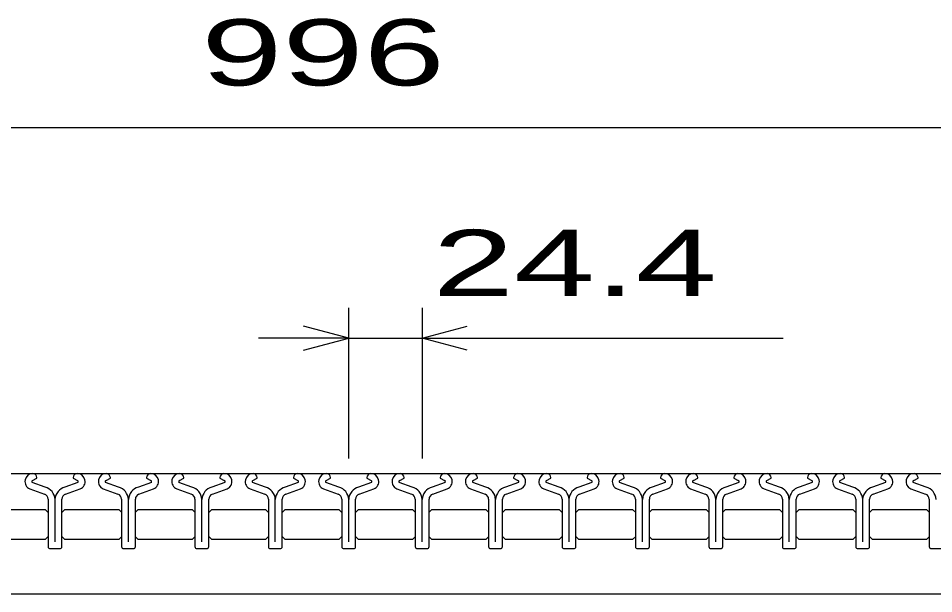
# Model space of a CAD drawing. Units: millimetres, scale not verified. Extents: x -1820 to 1731, y -1282 to 1054.
# Drawn here: x -1030.8 to -726.6, y -421.5 to -230.2 of the extents above; entities that cross this region are included whole.
import ezdxf
from ezdxf.enums import TextEntityAlignment as Align

# ---------------------------------------------------------------- set-up
doc = ezdxf.new("R2010")
doc.units = ezdxf.units.MM
doc.header["$LTSCALE"] = 10
doc.layers.add('16', color=3, linetype='Continuous', lineweight=25)
doc.layers.add('22', color=2, linetype='Continuous', lineweight=25)
doc.styles.add('ベクトル', font='')
doc.styles.get('ベクトル').set_extended_font_data('ベクトル')

msp = doc.modelspace()

# ---------------------------------------------------------------- linework, layer by layer
at = {"layer": '16'}
for p, q in [((-1419, -381.5), (-423, -381.5)), ((-1026.06, -383.81), (-1024.62, -383.11)), ((-1024.62, -383.11), (-1024.62, -382.88)), ((-1012.6, -382.88), (-1012.6, -383.11)), ((-1012.6, -383.11), (-1011.16, -383.81)), ((-1001.66, -383.81), (-1000.22, -383.11)), ((-1000.22, -383.11), (-1000.22, -382.88)), ((-988.2, -382.88), (-988.2, -383.11)), ((-988.2, -383.11), (-986.76, -383.81)), ((-977.26, -383.81), (-975.82, -383.11)), ((-975.82, -383.11), (-975.82, -382.88)), ((-963.8, -382.88), (-963.8, -383.11)), ((-963.8, -383.11), (-962.36, -383.81)), ((-952.86, -383.81), (-951.42, -383.11)), ((-951.42, -383.11), (-951.42, -382.88)), ((-939.4, -382.88), (-939.4, -383.11)), ((-939.4, -383.11), (-937.96, -383.81)), ((-928.46, -383.81), (-927.02, -383.11)), ((-927.02, -383.11), (-927.02, -382.88)), ((-915, -382.88), (-915, -383.11)), ((-915, -383.11), (-913.56, -383.81)), ((-904.06, -383.81), (-902.62, -383.11)), ((-902.62, -383.11), (-902.62, -382.88)), ((-890.6, -382.88), (-890.6, -383.11)), ((-890.6, -383.11), (-889.16, -383.81)), ((-879.66, -383.81), (-878.22, -383.11)), ((-878.22, -383.11), (-878.22, -382.88)), ((-866.2, -382.88), (-866.2, -383.11)), ((-866.2, -383.11), (-864.76, -383.81)), ((-855.26, -383.81), (-853.82, -383.11)), ((-853.82, -383.11), (-853.82, -382.88)), ((-841.8, -382.88), (-841.8, -383.11)), ((-841.8, -383.11), (-840.36, -383.81)), ((-830.86, -383.81), (-829.42, -383.11)), ((-829.42, -383.11), (-829.42, -382.88)), ((-817.4, -382.88), (-817.4, -383.11)), ((-817.4, -383.11), (-815.96, -383.81)), ((-806.46, -383.81), (-805.02, -383.11)), ((-805.02, -383.11), (-805.02, -382.88)), ((-793, -382.88), (-793, -383.11)), ((-793, -383.11), (-791.56, -383.81)), ((-782.06, -383.81), (-780.62, -383.11)), ((-780.62, -383.11), (-780.62, -382.88)), ((-768.6, -382.88), (-768.6, -383.11)), ((-768.6, -383.11), (-767.16, -383.81)), ((-757.66, -383.81), (-756.22, -383.11)), ((-756.22, -383.11), (-756.22, -382.88)), ((-744.2, -382.88), (-744.2, -383.11)), ((-744.2, -383.11), (-742.76, -383.81)), ((-733.26, -383.81), (-731.82, -383.11)), ((-731.82, -383.11), (-731.82, -382.88)), ((-1021.9, -386.03), (-1026.22, -384.51)), ((-1011, -384.51), (-1015.32, -386.03)), ((-997.5, -386.03), (-1001.82, -384.51)), ((-986.6, -384.51), (-990.92, -386.03)), ((-973.1, -386.03), (-977.42, -384.51)), ((-962.2, -384.51), (-966.52, -386.03)), ((-948.7, -386.03), (-953.02, -384.51)), ((-937.8, -384.51), (-942.12, -386.03)), ((-924.3, -386.03), (-928.62, -384.51)), ((-913.4, -384.51), (-917.72, -386.03)), ((-899.9, -386.03), (-904.22, -384.51)), ((-889, -384.51), (-893.32, -386.03)), ((-875.5, -386.03), (-879.82, -384.51)), ((-864.6, -384.51), (-868.92, -386.03)), ((-851.1, -386.03), (-855.42, -384.51)), ((-840.2, -384.51), (-844.52, -386.03)), ((-826.7, -386.03), (-831.02, -384.51)), ((-815.8, -384.51), (-820.12, -386.03)), ((-802.3, -386.03), (-806.62, -384.51)), ((-791.4, -384.51), (-795.72, -386.03)), ((-777.9, -386.03), (-782.22, -384.51)), ((-767, -384.51), (-771.32, -386.03)), ((-753.5, -386.03), (-757.82, -384.51)), ((-742.6, -384.51), (-746.92, -386.03)), ((-729.1, -386.03), (-733.42, -384.51)), ((-1026.98, -386.68), (-1022.11, -388.39)), ((-1015.11, -388.39), (-1010.24, -386.68)), ((-1002.58, -386.68), (-997.71, -388.39)), ((-990.71, -388.39), (-985.84, -386.68)), ((-978.18, -386.68), (-973.31, -388.39)), ((-966.31, -388.39), (-961.44, -386.68)), ((-953.78, -386.68), (-948.91, -388.39)), ((-941.91, -388.39), (-937.04, -386.68)), ((-929.38, -386.68), (-924.51, -388.39)), ((-917.51, -388.39), (-912.64, -386.68)), ((-904.98, -386.68), (-900.11, -388.39)), ((-893.11, -388.39), (-888.24, -386.68)), ((-880.58, -386.68), (-875.71, -388.39)), ((-868.71, -388.39), (-863.84, -386.68)), ((-856.18, -386.68), (-851.31, -388.39)), ((-844.31, -388.39), (-839.44, -386.68)), ((-831.78, -386.68), (-826.91, -388.39)), ((-819.91, -388.39), (-815.04, -386.68)), ((-807.38, -386.68), (-802.51, -388.39)), ((-795.51, -388.39), (-790.64, -386.68)), ((-782.98, -386.68), (-778.11, -388.39)), ((-771.11, -388.39), (-766.24, -386.68)), ((-758.58, -386.68), (-753.71, -388.39)), ((-746.71, -388.39), (-741.84, -386.68)), ((-734.18, -386.68), (-729.31, -388.39)), ((-1020.91, -390.09), (-1020.91, -405.81)), ((-1018.6, -404.21), (-1018.6, -390.14)), ((-1016.31, -405.81), (-1016.31, -390.09)), ((-996.51, -390.09), (-996.51, -405.81)), ((-994.2, -404.21), (-994.2, -390.14)), ((-991.91, -405.81), (-991.91, -390.09)), ((-972.11, -390.09), (-972.11, -405.81)), ((-969.8, -404.21), (-969.8, -390.14)), ((-967.51, -405.81), (-967.51, -390.09)), ((-947.71, -390.09), (-947.71, -405.81)), ((-945.4, -404.21), (-945.4, -390.14)), ((-943.11, -405.81), (-943.11, -390.09)), ((-923.31, -390.09), (-923.31, -405.81)), ((-921, -404.21), (-921, -390.14)), ((-918.71, -405.81), (-918.71, -390.09)), ((-898.91, -390.09), (-898.91, -405.81)), ((-896.6, -404.21), (-896.6, -390.14)), ((-894.31, -405.81), (-894.31, -390.09)), ((-874.51, -390.09), (-874.51, -405.81)), ((-872.2, -404.21), (-872.2, -390.14)), ((-869.91, -405.81), (-869.91, -390.09)), ((-850.11, -390.09), (-850.11, -405.81)), ((-847.8, -404.21), (-847.8, -390.14)), ((-845.51, -405.81), (-845.51, -390.09)), ((-825.71, -390.09), (-825.71, -405.81)), ((-823.4, -404.21), (-823.4, -390.14)), ((-821.11, -405.81), (-821.11, -390.09)), ((-801.31, -390.09), (-801.31, -405.81)), ((-799, -404.21), (-799, -390.14)), ((-796.71, -405.81), (-796.71, -390.09)), ((-776.91, -390.09), (-776.91, -405.81)), ((-774.6, -404.21), (-774.6, -390.14)), ((-772.31, -405.81), (-772.31, -390.09)), ((-752.51, -390.09), (-752.51, -405.81)), ((-750.2, -404.21), (-750.2, -390.14)), ((-747.91, -405.81), (-747.91, -390.09)), ((-728.11, -390.09), (-728.11, -405.81)), ((-1039.75, -393.5), (-1021.85, -393.5)), ((-1021.85, -393.5), (-1020.85, -394.5)), ((-1016.35, -394.5), (-1015.35, -393.5)), ((-1015.35, -393.5), (-997.45, -393.5)), ((-997.45, -393.5), (-996.45, -394.5)), ((-991.95, -394.5), (-990.95, -393.5)), ((-990.95, -393.5), (-973.05, -393.5)), ((-973.05, -393.5), (-972.05, -394.5)), ((-967.55, -394.5), (-966.55, -393.5)), ((-966.55, -393.5), (-948.65, -393.5)), ((-948.65, -393.5), (-947.65, -394.5)), ((-943.15, -394.5), (-942.15, -393.5)), ((-942.15, -393.5), (-924.25, -393.5)), ((-924.25, -393.5), (-923.25, -394.5)), ((-918.75, -394.5), (-917.75, -393.5)), ((-917.75, -393.5), (-899.85, -393.5)), ((-899.85, -393.5), (-898.85, -394.5)), ((-894.35, -394.5), (-893.35, -393.5)), ((-893.35, -393.5), (-875.45, -393.5)), ((-875.45, -393.5), (-874.45, -394.5)), ((-869.95, -394.5), (-868.95, -393.5)), ((-868.95, -393.5), (-851.05, -393.5)), ((-851.05, -393.5), (-850.05, -394.5)), ((-845.55, -394.5), (-844.55, -393.5)), ((-844.55, -393.5), (-826.65, -393.5)), ((-826.65, -393.5), (-825.65, -394.5)), ((-821.15, -394.5), (-820.15, -393.5)), ((-820.15, -393.5), (-802.25, -393.5)), ((-802.25, -393.5), (-801.25, -394.5)), ((-796.75, -394.5), (-795.75, -393.5)), ((-795.75, -393.5), (-777.85, -393.5)), ((-777.85, -393.5), (-776.85, -394.5)), ((-772.35, -394.5), (-771.35, -393.5)), ((-771.35, -393.5), (-753.45, -393.5)), ((-753.45, -393.5), (-752.45, -394.5)), ((-747.95, -394.5), (-746.95, -393.5)), ((-746.95, -393.5), (-729.05, -393.5)), ((-729.05, -393.5), (-728.05, -394.5)), ((-1021.85, -403.5), (-1039.75, -403.5)), ((-1020.85, -402.5), (-1021.85, -403.5)), ((-1015.35, -403.5), (-1016.35, -402.5)), ((-997.45, -403.5), (-1015.35, -403.5)), ((-996.45, -402.5), (-997.45, -403.5)), ((-990.95, -403.5), (-991.95, -402.5)), ((-973.05, -403.5), (-990.95, -403.5)), ((-972.05, -402.5), (-973.05, -403.5)), ((-966.55, -403.5), (-967.55, -402.5)), ((-948.65, -403.5), (-966.55, -403.5)), ((-947.65, -402.5), (-948.65, -403.5)), ((-942.15, -403.5), (-943.15, -402.5)), ((-924.25, -403.5), (-942.15, -403.5)), ((-923.25, -402.5), (-924.25, -403.5)), ((-917.75, -403.5), (-918.75, -402.5)), ((-899.85, -403.5), (-917.75, -403.5)), ((-898.85, -402.5), (-899.85, -403.5)), ((-893.35, -403.5), (-894.35, -402.5)), ((-875.45, -403.5), (-893.35, -403.5)), ((-874.45, -402.5), (-875.45, -403.5)), ((-868.95, -403.5), (-869.95, -402.5)), ((-851.05, -403.5), (-868.95, -403.5)), ((-850.05, -402.5), (-851.05, -403.5)), ((-844.55, -403.5), (-845.55, -402.5)), ((-826.65, -403.5), (-844.55, -403.5)), ((-825.65, -402.5), (-826.65, -403.5)), ((-820.15, -403.5), (-821.15, -402.5)), ((-802.25, -403.5), (-820.15, -403.5)), ((-801.25, -402.5), (-802.25, -403.5)), ((-795.75, -403.5), (-796.75, -402.5)), ((-777.85, -403.5), (-795.75, -403.5)), ((-776.85, -402.5), (-777.85, -403.5)), ((-771.35, -403.5), (-772.35, -402.5)), ((-753.45, -403.5), (-771.35, -403.5)), ((-752.45, -402.5), (-753.45, -403.5)), ((-746.95, -403.5), (-747.95, -402.5)), ((-729.05, -403.5), (-746.95, -403.5)), ((-728.05, -402.5), (-729.05, -403.5)), ((-1020.21, -406.51), (-1017.01, -406.51)), ((-995.81, -406.51), (-992.61, -406.51)), ((-971.41, -406.51), (-968.21, -406.51)), ((-947.01, -406.51), (-943.81, -406.51)), ((-922.61, -406.51), (-919.41, -406.51)), ((-898.21, -406.51), (-895.01, -406.51)), ((-873.81, -406.51), (-870.61, -406.51)), ((-849.41, -406.51), (-846.21, -406.51)), ((-825.01, -406.51), (-821.81, -406.51)), ((-800.61, -406.51), (-797.41, -406.51)), ((-776.21, -406.51), (-773.01, -406.51)), ((-751.81, -406.51), (-748.61, -406.51)), ((-727.41, -406.51), (-724.21, -406.51)), ((-1419, -421.5), (-423, -421.5))]:
    msp.add_line(p, q, dxfattribs=at)
for centre, radius, start, end in [((-1025.91, -384.2), 2.7, 90.98, 246.68), ((-1026.07, -382.95), 1.45, 2.5, 85.55), ((-1011.15, -382.95), 1.45, 94.45, 177.5), ((-1011.31, -384.2), 2.7, 293.32, 89.02), ((-1001.51, -384.2), 2.7, 90.98, 246.68), ((-1001.67, -382.95), 1.45, 2.5, 85.55), ((-986.75, -382.95), 1.45, 94.45, 177.5), ((-986.91, -384.2), 2.7, 293.32, 89.02), ((-977.11, -384.2), 2.7, 90.98, 246.68), ((-977.27, -382.95), 1.45, 2.5, 85.55), ((-962.35, -382.95), 1.45, 94.45, 177.5), ((-962.51, -384.2), 2.7, 293.32, 89.02), ((-952.71, -384.2), 2.7, 90.98, 246.68), ((-952.87, -382.95), 1.45, 2.5, 85.55), ((-937.95, -382.95), 1.45, 94.45, 177.5), ((-938.11, -384.2), 2.7, 293.32, 89.02), ((-928.31, -384.2), 2.7, 90.98, 246.68), ((-928.47, -382.95), 1.45, 2.5, 85.55), ((-913.55, -382.95), 1.45, 94.45, 177.5), ((-913.71, -384.2), 2.7, 293.32, 89.02), ((-903.91, -384.2), 2.7, 90.98, 246.68), ((-904.07, -382.95), 1.45, 2.5, 85.55), ((-889.15, -382.95), 1.45, 94.45, 177.5), ((-889.31, -384.2), 2.7, 293.32, 89.02), ((-879.51, -384.2), 2.7, 90.98, 246.68), ((-879.67, -382.95), 1.45, 2.5, 85.55), ((-864.75, -382.95), 1.45, 94.45, 177.5), ((-864.91, -384.2), 2.7, 293.32, 89.02), ((-855.11, -384.2), 2.7, 90.98, 246.68), ((-855.27, -382.95), 1.45, 2.5, 85.55), ((-840.35, -382.95), 1.45, 94.45, 177.5), ((-840.51, -384.2), 2.7, 293.32, 89.02), ((-830.71, -384.2), 2.7, 90.98, 246.68), ((-830.87, -382.95), 1.45, 2.5, 85.55), ((-815.95, -382.95), 1.45, 94.45, 177.5), ((-816.11, -384.2), 2.7, 293.32, 89.02), ((-806.31, -384.2), 2.7, 90.98, 246.68), ((-806.47, -382.95), 1.45, 2.5, 85.55), ((-791.55, -382.95), 1.45, 94.45, 177.5), ((-791.71, -384.2), 2.7, 293.32, 89.02), ((-781.91, -384.2), 2.7, 90.98, 246.68), ((-782.07, -382.95), 1.45, 2.5, 85.55), ((-767.15, -382.95), 1.45, 94.45, 177.5), ((-767.31, -384.2), 2.7, 293.32, 89.02), ((-757.51, -384.2), 2.7, 90.98, 246.68), ((-757.67, -382.95), 1.45, 2.5, 85.55), ((-742.75, -382.95), 1.45, 94.45, 177.5), ((-742.91, -384.2), 2.7, 293.32, 89.02), ((-733.11, -384.2), 2.7, 90.98, 246.68), ((-733.27, -382.95), 1.45, 2.5, 85.55), ((-1025.89, -384.22), 0.44, 111.91, 222.33), ((-1023.19, -390.44), 4.6, 3.78, 73.7), ((-1014.03, -390.44), 4.6, 106.3, 176.22), ((-1011.33, -384.22), 0.44, 317.67, 68.09), ((-1001.49, -384.22), 0.44, 111.91, 222.33), ((-998.79, -390.44), 4.6, 3.78, 73.7), ((-989.63, -390.44), 4.6, 106.3, 176.22), ((-986.93, -384.22), 0.44, 317.67, 68.09), ((-977.09, -384.22), 0.44, 111.91, 222.33), ((-974.39, -390.44), 4.6, 3.78, 73.7), ((-965.23, -390.44), 4.6, 106.3, 176.22), ((-962.53, -384.22), 0.44, 317.67, 68.09), ((-952.69, -384.22), 0.44, 111.91, 222.33), ((-949.99, -390.44), 4.6, 3.78, 73.7), ((-940.83, -390.44), 4.6, 106.3, 176.22), ((-938.13, -384.22), 0.44, 317.67, 68.09), ((-928.29, -384.22), 0.44, 111.91, 222.33), ((-925.59, -390.44), 4.6, 3.78, 73.7), ((-916.43, -390.44), 4.6, 106.3, 176.22), ((-913.73, -384.22), 0.44, 317.67, 68.09), ((-903.89, -384.22), 0.44, 111.91, 222.33), ((-901.19, -390.44), 4.6, 3.78, 73.7), ((-892.03, -390.44), 4.6, 106.3, 176.22), ((-889.33, -384.22), 0.44, 317.67, 68.09), ((-879.49, -384.22), 0.44, 111.91, 222.33), ((-876.79, -390.44), 4.6, 3.78, 73.7), ((-867.63, -390.44), 4.6, 106.3, 176.22), ((-864.93, -384.22), 0.44, 317.67, 68.09), ((-855.09, -384.22), 0.44, 111.91, 222.33), ((-852.39, -390.44), 4.6, 3.78, 73.7), ((-843.23, -390.44), 4.6, 106.3, 176.22), ((-840.53, -384.22), 0.44, 317.67, 68.09), ((-830.69, -384.22), 0.44, 111.91, 222.33), ((-827.99, -390.44), 4.6, 3.78, 73.7), ((-818.83, -390.44), 4.6, 106.3, 176.22), ((-816.13, -384.22), 0.44, 317.67, 68.09), ((-806.29, -384.22), 0.44, 111.91, 222.33), ((-803.59, -390.44), 4.6, 3.78, 73.7), ((-794.43, -390.44), 4.6, 106.3, 176.22), ((-791.73, -384.22), 0.44, 317.67, 68.09), ((-781.89, -384.22), 0.44, 111.91, 222.33), ((-779.19, -390.44), 4.6, 3.78, 73.7), ((-770.03, -390.44), 4.6, 106.3, 176.22), ((-767.33, -384.22), 0.44, 317.67, 68.09), ((-757.49, -384.22), 0.44, 111.91, 222.33), ((-754.79, -390.44), 4.6, 3.78, 73.7), ((-745.63, -390.44), 4.6, 106.3, 176.22), ((-742.93, -384.22), 0.44, 317.67, 68.09), ((-733.09, -384.22), 0.44, 111.91, 222.33), ((-730.39, -390.44), 4.6, 3.78, 73.7), ((-1022.71, -390.09), 1.8, 0, 70.58), ((-1014.51, -390.09), 1.8, 109.42, 180), ((-998.31, -390.09), 1.8, 0, 70.58), ((-990.11, -390.09), 1.8, 109.42, 180), ((-973.91, -390.09), 1.8, 0, 70.58), ((-965.71, -390.09), 1.8, 109.42, 180), ((-949.51, -390.09), 1.8, 0, 70.58), ((-941.31, -390.09), 1.8, 109.42, 180), ((-925.11, -390.09), 1.8, 0, 70.58), ((-916.91, -390.09), 1.8, 109.42, 180), ((-900.71, -390.09), 1.8, 0, 70.58), ((-892.51, -390.09), 1.8, 109.42, 180), ((-876.31, -390.09), 1.8, 0, 70.58), ((-868.11, -390.09), 1.8, 109.42, 180), ((-851.91, -390.09), 1.8, 0, 70.58), ((-843.71, -390.09), 1.8, 109.42, 180), ((-827.51, -390.09), 1.8, 0, 70.58), ((-819.31, -390.09), 1.8, 109.42, 180), ((-803.11, -390.09), 1.8, 0, 70.58), ((-794.91, -390.09), 1.8, 109.42, 180), ((-778.71, -390.09), 1.8, 0, 70.58), ((-770.51, -390.09), 1.8, 109.42, 180), ((-754.31, -390.09), 1.8, 0, 70.58), ((-746.11, -390.09), 1.8, 109.42, 180), ((-729.91, -390.09), 1.8, 0, 70.58), ((-1020.21, -405.81), 0.7, 180, 270), ((-1017.01, -405.81), 0.7, 270, 0), ((-995.81, -405.81), 0.7, 180, 270), ((-992.61, -405.81), 0.7, 270, 0), ((-971.41, -405.81), 0.7, 180, 270), ((-968.21, -405.81), 0.7, 270, 0), ((-947.01, -405.81), 0.7, 180, 270), ((-943.81, -405.81), 0.7, 270, 0), ((-922.61, -405.81), 0.7, 180, 270), ((-919.41, -405.81), 0.7, 270, 0), ((-898.21, -405.81), 0.7, 180, 270), ((-895.01, -405.81), 0.7, 270, 0), ((-873.81, -405.81), 0.7, 180, 270), ((-870.61, -405.81), 0.7, 270, 0), ((-849.41, -405.81), 0.7, 180, 270), ((-846.21, -405.81), 0.7, 270, 0), ((-825.01, -405.81), 0.7, 180, 270), ((-821.81, -405.81), 0.7, 270, 0), ((-800.61, -405.81), 0.7, 180, 270), ((-797.41, -405.81), 0.7, 270, 0), ((-776.21, -405.81), 0.7, 180, 270), ((-773.01, -405.81), 0.7, 270, 0), ((-751.81, -405.81), 0.7, 180, 270), ((-748.61, -405.81), 0.7, 270, 0), ((-727.41, -405.81), 0.7, 180, 270)]:
    msp.add_arc(centre, radius, start, end, dxfattribs=at)
at = {"layer": '22', "color": 4}
for p, q in [((-1419, -266.5), (-423, -266.5)), ((-921, -376.5), (-921, -326.5)), ((-896.6, -326.5), (-896.6, -376.5)), ((-921, -336.5), (-936, -332.5)), ((-896.6, -336.5), (-881.6, -332.5)), ((-921, -336.5), (-951, -336.5)), ((-936, -340.5), (-921, -336.5)), ((-921, -336.5), (-896.6, -336.5)), ((-881.6, -340.5), (-896.6, -336.5)), ((-896.6, -336.5), (-776.6, -336.5))]:
    msp.add_line(p, q, dxfattribs=at)

# ---------------------------------------------------------------- texts
at = {"layer": '22', "style": 'ベクトル', "width": 1.65}
for s, p in [(' 996 ', (-983.5, -241.5)), (' 24.4 ', (-906.6, -311.5))]:
    msp.add_text(s, height=21.99, dxfattribs=at).set_placement(p, align=Align.MIDDLE_LEFT)

doc.saveas('drawing.dxf')
